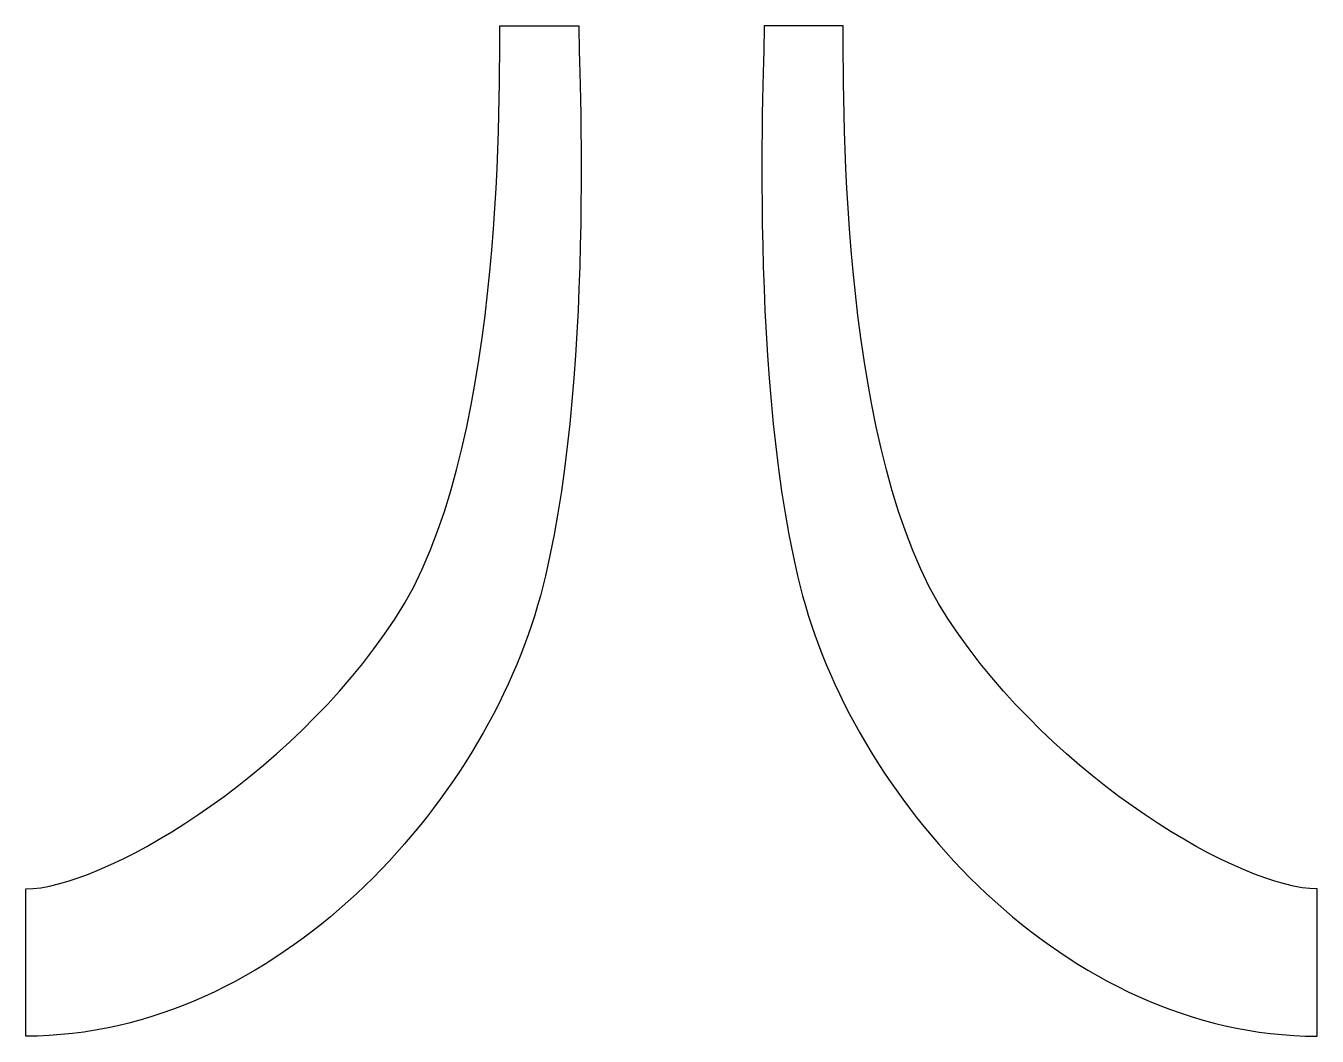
# Model space of a CAD drawing. Extents: x 255 to 1142, y -804 to 473.
# Drawn here: x 254.9 to 340.2, y 406.6 to 473.3 of the extents above; entities outside this region: 1.
import ezdxf

# ---------------------------------------------------------------- set-up
doc = ezdxf.new("R2010")
doc.units = 0
doc.layers.add('Layer_1', color=7, linetype='CONTINUOUS')

msp = doc.modelspace()

# ---------------------------------------------------------------- linework, layer by layer
at = {"layer": 'Layer_1', "color": 7}
for points in [[(286.217943, 473.294409), (291.432898, 473.294409)], [(308.892614, 473.294409), (303.677688, 473.294409)], [(254.929776, 406.595112), (254.929776, 416.316387)], [(340.180809, 406.595112), (340.180809, 416.316387)]]:
    msp.add_lwpolyline(points, dxfattribs=at)
for points in [[(279.295166, 434.122838)], [(315.815414, 434.122838)], [(1106.953864, -551.226643), (1142.283095, -551.226643), (1142.283095, -803.840905), (1106.953864, -803.840905)]]:
    msp.add_lwpolyline(points, close=True, dxfattribs=at)
for points in [[(279.295166, 434.122838), (286.377591, 444.846529), (286.217943, 467.670869), (286.217943, 473.294409)], [(291.432898, 473.294409), (291.413055, 471.129335), (292.571405, 449.370085), (288.897307, 435.667436)], [(303.677688, 473.294409), (303.697531, 471.129335), (302.539153, 449.370085), (306.21325, 435.667436)], [(315.815414, 434.122838), (308.732995, 444.846529), (308.892614, 467.670869), (308.892614, 473.294409)], [(288.897307, 435.667436), (285.223209, 421.964787), (271.5098, 406.595112), (254.929776, 406.595112)], [(306.21325, 435.667436), (309.887376, 421.964787), (323.600769, 406.595112), (340.180809, 406.595112)], [(254.929776, 416.316387), (259.804998, 416.316387), (272.212736, 423.399146), (279.295166, 434.122838)], [(340.180809, 416.316387), (335.305587, 416.316387), (322.897833, 423.399146), (315.815414, 434.122838)]]:
    msp.add_open_spline(points, degree=3, dxfattribs=at)

doc.saveas('drawing.dxf')
